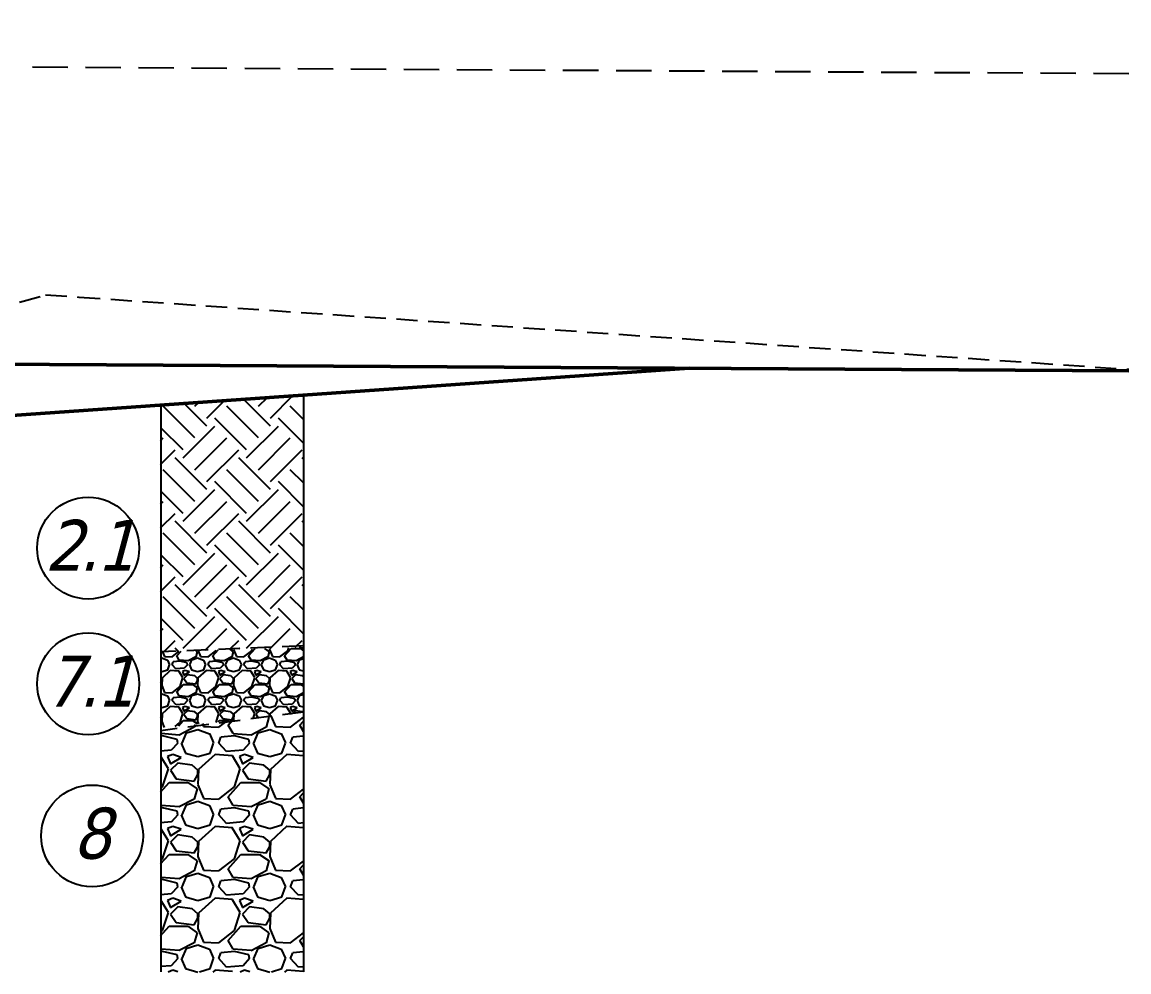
# Model space of a CAD drawing. Header units: centimetres. Extents: x 8495135 to 959133560, y 4530079 to 463453963.
# Drawn here: x 958982258 to 958983040, y 463417138 to 463417809 of the extents above; entities that cross this region are included whole.
import ezdxf

# ---------------------------------------------------------------- set-up
doc = ezdxf.new("R2010")
doc.units = ezdxf.units.CM
doc.header["$LTSCALE"] = 0.1
doc.linetypes.add('DASHED', pattern=[0.75, 0.5, -0.25])
doc.layers.add('31_VERT_ALIGNM', color=1, linetype='Continuous', lineweight=50)
for name, color, linetype in [('br_hatch', 9, 'Continuous'), ('br_hatch_dark', 8, 'Continuous'), ('Kustendilska voda', 12, 'Continuous'), ('plast', 7, 'Continuous')]:
    doc.layers.add(name, color=color, linetype=linetype)
doc.styles.get("Standard").update_dxf_attribs({"font": 'arial.ttf'})

msp = doc.modelspace()

# ---------------------------------------------------------------- hatches: boundary and pattern name
at = {"layer": 'br_hatch'}
h = msp.add_hatch(dxfattribs=at)
h.set_pattern_fill('EARTH', color=256, scale=5, angle=45)
h.set_pattern_definition([(45, (950472518.45, 458890312.573), (4e-15, 44.90128061), [31.75, -31.75]), (45, (950472510.03, 458890320.992), (4e-15, 44.90128061), [31.75, -31.75]), (45, (950472501.612, 458890329.41), (4e-15, 44.90128061), [31.75, -31.75]), (135, (950472501.612, 458890335.023), (-44.90128061, 4e-15), [31.75, -31.75]), (135, (950472510.03, 458890343.442), (-44.90128061, 4e-15), [31.75, -31.75]), (135, (950472518.45, 458890351.86), (-44.90128061, 4e-15), [31.75, -31.75])])
h.paths.add_polyline_path([(958982356.2, 463417538.28), (958982368.65, 463417539.15), (958982457, 463417545.32), (958982457, 463417366.99), (958982363.31, 463417364.01), (958982356.2, 463417363.79)])
h = msp.add_hatch(dxfattribs=at)
h.set_pattern_fill('GRAVEL', color=256)
h.set_pattern_definition([(228.0127875, (950472536.7382, 458890337.9727), (-203.20000001596, -228.5999999858), [3.4172144, -338.304836396]), (184.969741, (950472534.4522, 458890335.4327), (304.7999998794, 25.40000144698), [5.8640472, -580.540488935]), (132.5104471, (950472528.6102, 458890334.9247), (254.00000010727, -279.39999990246), [4.1348152, -409.34722794]), (267.273689, (950472518.7042, 458890328.5747), (25.4000000532, 507.99999999733), [5.3400452, -528.66437426]), (292.83365418, (950472518.4502, 458890323.2407), (-127.00000001063, 304.79999999555), [5.236337, -518.398077453]), (357.273689, (950472520.4822, 458890318.4147), (-507.99999999733, 25.4000000532), [5.3400452, -528.66437426]), (37.69424047, (950472525.8162, 458890318.1607), (-330.19999998536, -254.000000019), [7.0619366, -699.13115314]), (72.25532837, (950472531.4042, 458890322.4787), (177.80000004779, 558.79999998479), [6.6671952, -660.05256602]), (121.42956562, (950472533.4362, 458890328.8287), (-203.20000002883, 330.19999998226), [5.35813, -530.45545699]), (175.2363583, (950472530.6422, 458890333.4007), (279.399999996, -25.4000000439), [6.1171328, -299.7393695]), (222.3974378, (950472524.54616, 458890333.90866), (-304.79999999025, -279.40000001064), [7.9107792, -783.16772512]), (138.81407483, (950472543.8502, 458890328.3207), (-177.79999998934, 152.4000000124), [2.7000454, -267.305658243]), (171.4692344, (950472541.8182, 458890330.0987), (330.2000000089, -50.79999994237), [5.1368198, -508.54638997]), (225, (950472536.738, 458890330.86), (-4e-15, -25.4), [3.5920934, -32.328931084]), (203.19859051, (950472534.96, 458890333.9087), (127.0000000035, 50.7999999911), [1.9344132, -191.50622369]), (291.80140949, (950472533.182, 458890333.1467), (-25.4000000053, 76.1999999982), [2.7356562, -134.0475299]), (30.96375653, (950472534.198, 458890330.6067), (76.2000000019, 50.7999999972), [4.4431966, -143.66298153]), (161.56505118, (950472538.008, 458890332.893), (50.800000001, -25.3999999973), [3.2128714, -77.10898117]), (16.389540334, (950472518.4502, 458890333.1467), (254, 76.2), [4.50088, -445.588266725]), (70.34617594, (950472522.7682, 458890334.4167), (-101.6000000093, -279.3999999967), [3.7759894, -373.82215678]), (293.19859051, (950472538.008, 458890337.9727), (-50.7999999911, 127.0000000036), [3.868801, -189.57183589]), (343.61045967, (950472539.5322, 458890334.4167), (-254.00000000532, 76.19999998223), [4.50088, -445.588266725]), (339.44395478, (950472518.4502, 458890317.3987), (-127, 50.8), [4.340352, -212.67734313]), (294.7751406, (950472522.5142, 458890315.8747), (-127.00000015117, 279.39999993127), [3.6367212, -360.03593381]), (66.80140949, (950472538.262, 458890312.5727), (50.799999992, 127.0000000032), [3.868801, -189.57183589]), (17.35402464, (950472539.7862, 458890316.1287), (-330.19999999343, -101.60000002132), [4.2578274, -421.5237598]), (69.44395478, (950472525.8162, 458890312.5727), (-50.8000000009, -126.99999999965), [2.170176, -214.84751913]), (101.309932474, (950472536.738, 458890312.5727), (-25.4, 101.6), [1.295146, -128.219949645]), (165.96375653, (950472536.484, 458890313.8427), (76.2, -25.4), [5.236337, -99.49054589]), (186.00900596, (950472531.4042, 458890315.1127), (253.99999999865, 25.4000000133), [4.85267, -480.413648633]), (303.69006753, (950472534.198, 458890328.321), (-25.4000000035, 50.799999998), [3.6632388, -87.9177636]), (353.15722659, (950472536.2302, 458890325.2727), (431.80000000266, -50.79999997739), [6.3955676, -633.16009065]), (60.9453959, (950472542.5802, 458890324.5107), (-101.6000000028, -177.7999999984), [2.6150824, -258.89392318]), (90, (950472543.85, 458890326.797), (-25.4, 25.4), [1.524, -23.876]), (120.25643716, (950472530.8962, 458890315.8747), (101.59999998757, -177.8000000071), [3.5286696, -349.33940773]), (48.0127875, (950472529.1182, 458890318.9227), (203.20000001675, 228.5999999851), [6.8344288, -334.887621996]), (0, (950472533.69, 458890324.003), (25.4, 25.4), [6.604, -18.796]), (325.3048465, (950472540.2942, 458890324.0027), (254.00000009622, -177.79999986255), [4.0160956, -397.59316724]), (254.0546041, (950472543.596, 458890321.7167), (-25.3999999982, -101.6000000004), [3.6982908, -181.21650039]), (207.64597536, (950472542.5802, 458890318.1607), (-482.60000001773, -253.99999996631), [6.021451, -596.12464423]), (175.42607874, (950472537.2462, 458890315.3667), (-330.19999999999, 25.4), [6.3702946, -630.65846456])])
h.paths.add_polyline_path([(958982356.2, 463417325.62), (958982356.2, 463417363.79), (958982363.31, 463417364.01), (958982457, 463417366.99), (958982457, 463417335.25)])
h.paths.add_polyline_path([(958982457, 463417335.25), (958982457, 463417320.49), (958982356.2, 463417310.06), (958982356.2, 463417325.62)])
h = msp.add_hatch(dxfattribs=at)
h.set_pattern_fill('GRAVEL', color=256, scale=2)
h.set_pattern_definition([(228.0127875, (950472555.026, 458890358.6613), (-406.4000000319, -457.1999999716), [6.8344288, -676.6096728]), (184.969741, (950472550.4542, 458890353.5813), (609.5999997588, 50.80000289396), [11.7280944, -1161.08097787]), (132.5104471, (950472538.77, 458890352.5653), (508.0000002145, -558.7999998049), [8.2696304, -818.69445588]), (267.273689, (950472518.9582, 458890339.8653), (50.8000001064, 1015.99999999466), [10.6800904, -1057.32874851]), (292.83365418, (950472518.4502, 458890329.1973), (-254.00000002127, 609.5999999911), [10.472674, -1036.7961549]), (357.273689, (950472522.5142, 458890319.5453), (-1015.99999999466, 50.8000001064), [10.6800904, -1057.32874851]), (37.69424047, (950472533.1822, 458890319.0373), (-660.39999997072, -508.000000038), [14.1238732, -1398.26230628]), (72.25532837, (950472544.3582, 458890327.6733), (355.6000000956, 1117.59999996958), [13.3343904, -1320.10513204]), (121.42956562, (950472548.4222, 458890340.3733), (-406.40000005766, 660.3999999645), [10.71626, -1060.91091397]), (175.2363583, (950472542.834, 458890349.5173), (558.799999992, -50.8000000878), [12.2342656, -599.478739]), (222.3974378, (950472530.6422, 458890350.5333), (-609.5999999805, -558.80000002128), [15.8215584, -1566.33545024]), (138.81407483, (950472569.25, 458890339.3573), (-355.5999999787, 304.8000000248), [5.4000908, -534.6113165]), (171.4692344, (950472565.1862, 458890342.9133), (660.4000000178, -101.59999988475), [10.2736396, -1017.09277994]), (225, (950472555.026, 458890344.437), (-7e-15, -50.8), [7.1841868, -64.65786217]), (203.19859051, (950472551.47, 458890350.5333), (254.000000007, 101.599999982), [3.8688264, -383.01244738]), (291.80140949, (950472547.914, 458890349.009), (-50.800000011, 152.399999996), [5.4713124, -268.0950598]), (30.96375653, (950472549.946, 458890343.929), (152.400000004, 101.5999999944), [8.8863932, -287.32596306]), (161.56505118, (950472557.566, 458890348.501), (101.600000003, -50.799999995), [6.4257428, -154.21796234]), (16.389540334, (950472518.4502, 458890349.0093), (508, 152.4), [9.00176, -891.17653345]), (70.34617594, (950472527.086, 458890351.5493), (-203.2000000186, -558.7999999934), [7.5519788, -747.64431356]), (293.19859051, (950472557.566, 458890358.6613), (-101.5999999823, 254.000000007), [7.737602, -379.14367178]), (343.61045967, (950472560.6142, 458890351.5493), (-508.00000001065, 152.39999996446), [9.00176, -891.17653345]), (339.44395478, (950472518.45, 458890317.5133), (-254, 101.6), [8.680704, -425.35468626]), (294.7751406, (950472526.578, 458890314.4653), (-254.0000003023, 558.7999998625), [7.2734424, -720.07186761]), (66.80140949, (950472558.074, 458890307.8613), (101.599999984, 254.0000000064), [7.737602, -379.14367178]), (17.35402464, (950472561.1222, 458890314.9733), (-660.3999999869, -203.20000004265), [8.5156548, -843.0475196]), (69.44395478, (950472533.182, 458890307.8613), (-101.6000000018, -253.9999999993), [4.340352, -429.69503826]), (101.30993247, (950472555.026, 458890307.861), (-50.8, 203.2), [2.590292, -256.4398993]), (165.96375653, (950472554.518, 458890310.401), (152.4, -50.8), [10.472674, -198.98109178]), (186.00900596, (950472544.3582, 458890312.9413), (507.9999999973, 50.8000000266), [9.70534, -960.82729727]), (303.69006753, (950472549.946, 458890339.357), (-50.800000007, 101.599999996), [7.3264776, -175.8355272]), (353.15722659, (950472554.0102, 458890333.2613), (863.6000000053, -101.5999999548), [12.7911352, -1266.3201813]), (60.9453959, (950472566.71, 458890331.7373), (-203.2000000056, -355.5999999968), [5.2301648, -517.78784636]), (90, (950472569.25, 458890336.31), (-50.8, 50.8), [3.048, -47.752]), (120.25643716, (950472543.342, 458890314.4653), (203.1999999751, -355.6000000142), [7.0573392, -698.67881546]), (48.0127875, (950472539.786, 458890320.5613), (406.4000000335, 457.1999999702), [13.6688576, -669.775244]), (0, (950472548.93, 458890330.72), (50.8, 50.8), [13.208, -37.592]), (325.3048465, (950472562.138, 458890330.7213), (508.0000001924, -355.5999997251), [8.0321912, -795.18633448]), (254.0546041, (950472568.742, 458890326.149), (-50.7999999965, -203.200000001), [7.3965816, -362.43300078]), (207.64597536, (950472566.7102, 458890319.0373), (-965.20000003547, -507.9999999326), [12.042902, -1192.24928846]), (175.42607874, (950472556.0422, 458890313.4493), (-660.39999999998, 50.8), [12.7405892, -1261.31692912])])
h.paths.add_polyline_path([(958982356.2, 463417310.06), (958982457, 463417320.49), (958982457, 463417137.59), (958982356.2, 463417137.59)])

# ---------------------------------------------------------------- linework, layer by layer
at = {"layer": '31_VERT_ALIGNM'}
for p, q in [((958983040.47, 463417562.5), (958976946.32, 463417599.06)), ((958982729.77, 463417564.36), (958981788.07, 463417498.61))]:
    msp.add_line(p, q, dxfattribs=at)
at = {"layer": 'br_hatch_dark'}
for p, q in [((958982457, 463417545.32), (958982457, 463417137.59)), ((958982356.2, 463417538.28), (958982356.2, 463417137.59))]:
    msp.add_line(p, q, dxfattribs=at)
at = {"layer": 'br_hatch_dark', "linetype": 'DASHED', "ltscale": 300}
for p, q in [((958982457, 463417368.02), (958982356.2, 463417363.82)), ((958982457, 463417321.23), (958982356.2, 463417308.06))]:
    msp.add_line(p, q, dxfattribs=at)
msp.add_lwpolyline([(958978692.62, 463417654.85), (958979136.62, 463417634.85), (958979452.72, 463417584.55), (958979464.02, 463417583.45), (958979798.32, 463417585.45), (958980255.42, 463417588.25), (958980930.52, 463417638.55), (958981045.52, 463417635.95), (958981048.32, 463417635.95), (958981696.12, 463417642.45), (958982092.52, 463417507.75), (958982114.02, 463417489.65), (958982213.12, 463417598.85), (958982274.72, 463417616.25), (958982298.32, 463417614.65), (958983040.47, 463417563.59)], dxfattribs=at)
at = {"layer": 'br_hatch_dark'}
for centre in [(958982304.88, 463417437.19), (958982304.88, 463417341.22), (958982307.63, 463417233.7)]:
    msp.add_circle(centre, 36, dxfattribs=at)
at = {"layer": 'Kustendilska voda', "color": 1, "linetype": 'DASHED', "ltscale": 500}
msp.add_line((958983040.47, 463417772.5), (958976946.32, 463417809.06), dxfattribs=at)

# ---------------------------------------------------------------- texts
at = {"layer": 'plast', "char_height": 36, "width": 46.2073, "attachment_point": 2}
for s, insert in [('{\\fTahoma|b0|i1|c0|p34;\\T0.9;2.1}', (958982304.59, 463417457.14)), ('{\\fTahoma|b0|i1|c0|p34;\\T0.9;7.1}', (958982304.59, 463417361.16)), ('{\\fTahoma|b0|i1|c0|p34;8}', (958982307.35, 463417253.65))]:
    msp.add_mtext(s, dxfattribs=dict(at, insert=insert))

doc.saveas('drawing.dxf')
